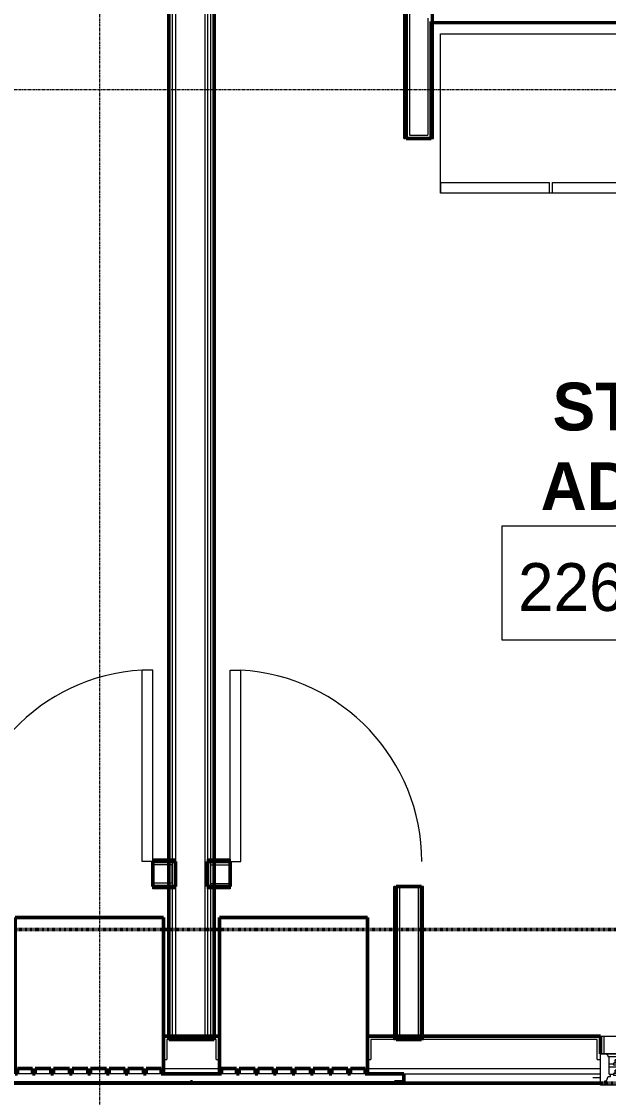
# Model space of a CAD drawing. Header units: inches. Extents: x -4235 to -464, y 9767 to 12344.
# Drawn here: x -3169.1 to -3058.7, y 9977.5 to 10180 of the extents above; entities that cross this region are included whole.
import ezdxf

# ---------------------------------------------------------------- set-up
doc = ezdxf.new("R2010")
doc.units = ezdxf.units.IN
doc.header["$MEASUREMENT"] = 0
doc.linetypes.add('Dash 1_16_', pattern=[0.125, 0.0625, -0.0625])
doc.linetypes.add('Grid Line 1_2_', pattern=[0.875, 0.5, -0.125, 0.125, -0.125])
for name, color, linetype, lineweight in [('0-1', 7, 'Continuous', 5), ('0-2', 10, 'Continuous', 9), ('A-AREA-IDEN', 2, 'Continuous', 9), ('A-DOOR-1', 7, 'Continuous', 9), ('A-DOOR-2', 130, 'Continuous', 20), ('A-GENM', 5, 'Continuous', 9), ('A-GENM-5', 5, 'Continuous', 50), ('A-GLAZ-1', 151, 'Continuous', 9), ('A-GLAZ-2', 151, 'Continuous', 20), ('A-GLAZ-3', 151, 'Continuous', 50), ('A-WALL', 113, 'Continuous', 13), ('A-WALL-1', 250, 'Continuous', 50), ('A-WALL-2', 50, 'Continuous', 13), ('A-WALL-3', 10, 'Continuous', 9), ('A-WALL-4', 254, 'Continuous', 9), ('A-WALL-5', 7, 'Continuous', 9), ('A-WALL-6', 113, 'Continuous', 9), ('A-WALL-7', 113, 'Continuous', 50), ('C-PROP-LINE-1', 91, 'Dash 1_16_', 50), ('I-WALL-1', 250, 'Continuous', 50), ('I-WALL-2', 10, 'Continuous', 9), ('I-WALL-3', 254, 'Continuous', 9), ('Q-SPCQ-1', 7, 'Continuous', 9), ('S-GRID-1', 1, 'Grid Line 1_2_', 9)]:
    doc.layers.add(name, color=color, linetype=linetype, lineweight=lineweight)
doc.styles.add('Century Gothic', font='ufonts.com_century-gothic.ttf', dxfattribs={"height": 9})
doc.styles.add('Century Gothic_B', font='GOTHICB.TTF', dxfattribs={"height": 9})

# ---------------------------------------------------------------- blocks, each defined once
blk = doc.blocks.new('Basic Wall _ INT - W4BØF - _5_8 GYP - 2X4 WOOD_BATT_ - 5_8 GYP_ - ___-2688582-BACKGROUND - 2ND FLOOR')
at = {"layer": 'A-WALL-3'}
for p, q in [((-3140.78, 10022.28), (-3141.35, 10022.28)), ((-3141.35, 10021.93), (-3140.78, 10021.93)), ((-3140.12, 10022.28), (-3140.75, 10022.28)), ((-3140.75, 10021.93), (-3140.12, 10021.93)), ((-3140.12, 10022.28), (-3140.12, 10022.35)), ((-3140.12, 10022.35), (-3140.12, 10022.06)), ((-3140.12, 10022.14), (-3140.12, 10022.28)), ((-3140.12, 10022.07), (-3140.12, 10022.13)), ((-3140.12, 10022.06), (-3140.12, 10021.97)), ((-3140.12, 10021.97), (-3140.12, 10021.93)), ((-3140.12, 10021.93), (-3140.12, 10021.96))]:
    blk.add_line(p, q, dxfattribs=at)
at = {"layer": 'A-WALL-4'}
for p, q in [((-3144.4, 10022.35), (-3144.4, 10022.28)), ((-3144.4, 10022.28), (-3144.4, 10022.14)), ((-3141.37, 10022.28), (-3144.4, 10022.28)), ((-3144.4, 10022.13), (-3144.4, 10022.07)), ((-3144.4, 10021.96), (-3144.4, 10021.93)), ((-3144.4, 10021.93), (-3141.37, 10021.93)), ((-3140.78, 10022.35), (-3141.35, 10022.35)), ((-3140.78, 10022.06), (-3141.35, 10022.06)), ((-3140.12, 10022.35), (-3140.75, 10022.35)), ((-3140.12, 10022.06), (-3140.75, 10022.06))]:
    blk.add_line(p, q, dxfattribs=at)
at = {"layer": 'A-WALL-5'}
for p, q in [((-3144.4, 10022.06), (-3144.4, 10022.35)), ((-3141.37, 10022.35), (-3144.4, 10022.35)), ((-3141.37, 10022.06), (-3144.4, 10022.06)), ((-3144.4, 10021.97), (-3144.4, 10022.06)), ((-3144.4, 10021.93), (-3144.4, 10021.97))]:
    blk.add_line(p, q, dxfattribs=at)
blk = doc.blocks.new('Basic Wall _ INT - W4BØF - _5_8 GYP - 2X4 WOOD_BATT_ - 5_8 GYP_ - ___-2688581-BACKGROUND - 2ND FLOOR')
at = {"layer": 'A-WALL-3'}
for p, q in [((-3141.35, 10017.18), (-3140.78, 10017.18)), ((-3140.75, 10017.18), (-3140.12, 10017.18)), ((-3140.12, 10017.18), (-3140.12, 10017.14)), ((-3140.12, 10017.16), (-3140.12, 10017.18)), ((-3140.78, 10016.83), (-3141.35, 10016.83)), ((-3140.12, 10016.83), (-3140.75, 10016.83)), ((-3140.12, 10017.14), (-3140.12, 10017.06)), ((-3140.12, 10017.06), (-3140.12, 10016.77)), ((-3140.12, 10016.98), (-3140.12, 10017.04)), ((-3140.12, 10016.83), (-3140.12, 10016.98)), ((-3140.12, 10016.77), (-3140.12, 10016.83))]:
    blk.add_line(p, q, dxfattribs=at)
at = {"layer": 'A-WALL-4'}
for p, q in [((-3144.4, 10017.18), (-3144.4, 10017.16)), ((-3144.4, 10017.18), (-3141.37, 10017.18)), ((-3144.4, 10017.04), (-3144.4, 10016.98)), ((-3144.4, 10016.98), (-3144.4, 10016.83)), ((-3144.4, 10016.83), (-3144.4, 10016.77)), ((-3141.37, 10016.83), (-3144.4, 10016.83)), ((-3141.35, 10017.06), (-3140.78, 10017.06)), ((-3140.78, 10016.77), (-3141.35, 10016.77)), ((-3140.75, 10017.06), (-3140.12, 10017.06)), ((-3140.12, 10016.77), (-3140.75, 10016.77))]:
    blk.add_line(p, q, dxfattribs=at)
at = {"layer": 'A-WALL-5'}
for p, q in [((-3144.4, 10017.14), (-3144.4, 10017.18)), ((-3144.4, 10017.06), (-3144.4, 10017.14)), ((-3144.4, 10017.06), (-3141.37, 10017.06)), ((-3144.4, 10016.77), (-3144.4, 10017.06)), ((-3141.37, 10016.77), (-3144.4, 10016.77))]:
    blk.add_line(p, q, dxfattribs=at)
blk = doc.blocks.new('SWING - SINGLE - FLUSH - 36_ x 80_ - OFFSET PIVOT DOOR AT MAGIC PAK AND WASHER_DRYER-3199414-BACKGROUND - 2ND FLOOR')
at = {"layer": 'A-DOOR-1'}
blk.add_arc((18, 2.37), 36.07, 93.1789, 180, dxfattribs=at)
at = {"layer": 'A-DOOR-2'}
for p, q in [((16, 2.37), (16, 38.39)), ((18, 38.39), (16, 38.39)), ((18, 2.37), (18, 38.39)), ((18, 2.37), (16, 2.37))]:
    blk.add_line(p, q, dxfattribs=at)
blk = doc.blocks.new('Basic Wall _ INT - W4BØF - _5_8 GYP - 2X4 WOOD_BATT_ - 5_8 GYP_ - ___-2688586-BACKGROUND - 2ND FLOOR')
at = {"layer": 'A-WALL-3'}
for p, q in [((-3093.85, 9989.06), (-3093.85, 9988.44)), ((-3093.5, 9988.44), (-3093.5, 9989.06)), ((-3093.85, 9988.43), (-3093.82, 9988.43)), ((-3093.71, 9988.43), (-3093.65, 9988.43)), ((-3093.64, 9988.43), (-3093.5, 9988.43)), ((-3093.5, 9988.43), (-3093.43, 9988.43))]:
    blk.add_line(p, q, dxfattribs=at)
at = {"layer": 'A-WALL-4'}
for p, q in [((-3093.82, 10017.18), (-3093.85, 10017.18)), ((-3093.85, 10017.18), (-3093.85, 9989.06)), ((-3093.65, 10017.18), (-3093.71, 10017.18)), ((-3093.5, 10017.18), (-3093.64, 10017.18)), ((-3093.43, 10017.18), (-3093.5, 10017.18)), ((-3093.5, 9989.06), (-3093.5, 10017.18)), ((-3093.72, 9988.44), (-3093.72, 9989.06)), ((-3093.43, 9988.44), (-3093.43, 9989.06)), ((-3093.81, 9988.43), (-3093.85, 9988.43)), ((-3093.75, 9988.43), (-3093.81, 9988.43)), ((-3093.73, 9988.43), (-3093.75, 9988.43)), ((-3093.72, 9988.43), (-3093.73, 9988.43)), ((-3093.65, 9988.43), (-3093.72, 9988.43)), ((-3093.43, 9988.43), (-3093.65, 9988.43))]:
    blk.add_line(p, q, dxfattribs=at)
at = {"layer": 'A-WALL-5'}
for p, q in [((-3093.85, 10017.18), (-3093.81, 10017.18)), ((-3093.81, 10017.18), (-3093.72, 10017.18)), ((-3093.72, 9989.06), (-3093.72, 10017.18)), ((-3093.72, 10017.18), (-3093.43, 10017.18)), ((-3093.43, 9989.06), (-3093.43, 10017.18))]:
    blk.add_line(p, q, dxfattribs=at)
blk = doc.blocks.new('Basic Wall _ INT - W4BØF - _5_8 GYP - 2X4 WOOD_BATT_ - 5_8 GYP_ - ___-2688585-BACKGROUND - 2ND FLOOR')
at = {"layer": 'A-WALL-3'}
for p, q in [((-3098.95, 9988.44), (-3098.95, 9989.06)), ((-3098.6, 9989.06), (-3098.6, 9988.44)), ((-3099.01, 9988.43), (-3098.95, 9988.43)), ((-3098.95, 9988.43), (-3098.8, 9988.43)), ((-3098.8, 9988.43), (-3098.74, 9988.43)), ((-3098.62, 9988.43), (-3098.6, 9988.43))]:
    blk.add_line(p, q, dxfattribs=at)
at = {"layer": 'A-WALL-4'}
for p, q in [((-3098.95, 10017.18), (-3099.01, 10017.18)), ((-3098.8, 10017.18), (-3098.95, 10017.18)), ((-3098.95, 9989.06), (-3098.95, 10017.18)), ((-3098.74, 10017.18), (-3098.8, 10017.18)), ((-3098.6, 10017.18), (-3098.62, 10017.18)), ((-3098.6, 10017.18), (-3098.6, 9989.06)), ((-3099.01, 9988.44), (-3099.01, 9989.06)), ((-3098.72, 9989.06), (-3098.72, 9988.44)), ((-3098.72, 9988.43), (-3099.01, 9988.43)), ((-3098.64, 9988.43), (-3098.72, 9988.43)), ((-3098.6, 9988.43), (-3098.64, 9988.43))]:
    blk.add_line(p, q, dxfattribs=at)
at = {"layer": 'A-WALL-5'}
for p, q in [((-3099.01, 10017.18), (-3098.72, 10017.18)), ((-3099.01, 9989.06), (-3099.01, 10017.18)), ((-3098.72, 10017.18), (-3098.72, 9989.06)), ((-3098.72, 10017.18), (-3098.64, 10017.18)), ((-3098.64, 10017.18), (-3098.6, 10017.18))]:
    blk.add_line(p, q, dxfattribs=at)
blk = doc.blocks.new('Basic Wall _ INT - W4BØF - _5_8 GYP - 2X4 WOOD_BATT_ - 5_8 GYP_ - ___-2688587-BACKGROUND - 2ND FLOOR')
at = {"layer": 'A-WALL-3'}
for p, q in [((-3134.12, 10017.18), (-3134.12, 10017.15)), ((-3134.12, 10017.13), (-3134.12, 10017.18)), ((-3134.12, 10017.18), (-3133.5, 10017.18)), ((-3133.47, 10017.18), (-3132.89, 10017.18)), ((-3134.12, 10017.05), (-3134.12, 10017.13)), ((-3134.12, 10016.76), (-3134.12, 10017.05)), ((-3134.12, 10017.04), (-3134.12, 10016.98)), ((-3134.12, 10016.97), (-3134.12, 10016.83)), ((-3134.12, 10016.83), (-3134.12, 10016.76)), ((-3133.5, 10016.83), (-3134.12, 10016.83)), ((-3132.89, 10016.83), (-3133.47, 10016.83))]:
    blk.add_line(p, q, dxfattribs=at)
at = {"layer": 'A-WALL-4'}
for p, q in [((-3132.87, 10017.18), (-3129.85, 10017.18)), ((-3129.85, 10017.15), (-3129.85, 10017.18)), ((-3134.12, 10017.05), (-3133.5, 10017.05)), ((-3133.5, 10016.76), (-3134.12, 10016.76)), ((-3133.47, 10017.05), (-3132.89, 10017.05)), ((-3132.89, 10016.76), (-3133.47, 10016.76)), ((-3129.85, 10016.83), (-3132.87, 10016.83)), ((-3129.85, 10016.98), (-3129.85, 10017.04)), ((-3129.85, 10016.83), (-3129.85, 10016.97)), ((-3129.85, 10016.76), (-3129.85, 10016.83))]:
    blk.add_line(p, q, dxfattribs=at)
at = {"layer": 'A-WALL-5'}
for p, q in [((-3129.85, 10017.18), (-3129.85, 10017.13)), ((-3132.87, 10017.05), (-3129.85, 10017.05)), ((-3129.85, 10016.76), (-3132.87, 10016.76)), ((-3129.85, 10017.13), (-3129.85, 10017.05)), ((-3129.85, 10017.05), (-3129.85, 10016.76))]:
    blk.add_line(p, q, dxfattribs=at)
blk = doc.blocks.new('Basic Wall _ INT - W4BØF - _5_8 GYP - 2X4 WOOD_BATT_ - 5_8 GYP_ - ___-2688588-BACKGROUND - 2ND FLOOR')
at = {"layer": 'A-WALL-3'}
for p, q in [((-3134.12, 10022.05), (-3134.12, 10022.34)), ((-3134.12, 10022.34), (-3134.12, 10022.28)), ((-3134.12, 10022.28), (-3134.12, 10022.13)), ((-3133.5, 10022.28), (-3134.12, 10022.28)), ((-3134.12, 10022.13), (-3134.12, 10022.07)), ((-3134.12, 10021.97), (-3134.12, 10022.05)), ((-3134.12, 10021.93), (-3134.12, 10021.97)), ((-3134.12, 10021.95), (-3134.12, 10021.93)), ((-3134.12, 10021.93), (-3133.5, 10021.93)), ((-3132.9, 10022.28), (-3133.46, 10022.28)), ((-3133.46, 10021.93), (-3132.9, 10021.93))]:
    blk.add_line(p, q, dxfattribs=at)
at = {"layer": 'A-WALL-4'}
for p, q in [((-3133.5, 10022.34), (-3134.12, 10022.34)), ((-3133.5, 10022.05), (-3134.12, 10022.05)), ((-3132.9, 10022.34), (-3133.46, 10022.34)), ((-3132.9, 10022.05), (-3133.46, 10022.05)), ((-3129.85, 10022.28), (-3132.87, 10022.28)), ((-3132.87, 10021.93), (-3129.85, 10021.93)), ((-3129.85, 10022.28), (-3129.85, 10022.34)), ((-3129.85, 10022.13), (-3129.85, 10022.28)), ((-3129.85, 10022.07), (-3129.85, 10022.13)), ((-3129.85, 10021.93), (-3129.85, 10021.95))]:
    blk.add_line(p, q, dxfattribs=at)
at = {"layer": 'A-WALL-5'}
for p, q in [((-3129.85, 10022.34), (-3132.87, 10022.34)), ((-3129.85, 10022.05), (-3132.87, 10022.05)), ((-3129.85, 10022.34), (-3129.85, 10022.05)), ((-3129.85, 10022.05), (-3129.85, 10021.97)), ((-3129.85, 10021.97), (-3129.85, 10021.93))]:
    blk.add_line(p, q, dxfattribs=at)
blk = doc.blocks.new('SWING - SINGLE - FLUSH - 36_ x 80_ - OFFSET PIVOT DOOR AT MAGIC PAK AND WASHER_DRYER-3199415-BACKGROUND - 2ND FLOOR')
at = {"layer": 'A-DOOR-1'}
blk.add_arc((18, -2.37), 36.07, 180, 266.8211, dxfattribs=at)
at = {"layer": 'A-DOOR-2'}
for p, q in [((16, -2.37), (16, -38.39)), ((18, -2.37), (16, -2.37)), ((18, -2.37), (18, -38.39)), ((18, -38.39), (16, -38.39))]:
    blk.add_line(p, q, dxfattribs=at)
blk = doc.blocks.new('Basic Wall _ INT - W4BØF - _5_8 GYP - 2X4 WOOD_BATT_ - 5_8 GYP_ - ___-2692895-BACKGROUND - 2ND FLOOR')
at = {"layer": 'A-WALL-3'}
for p, q in [((-3092, 10180.03), (-3092, 10180)), ((-3092, 10179.9), (-3092, 10179.96)), ((-3092, 10179.61), (-3092, 10179.9)), ((-3092, 10179.89), (-3092, 10179.83)), ((-3092, 10179.82), (-3092, 10179.68)), ((-3092, 10179.68), (-3092, 10179.61)), ((-3091.8, 10179.68), (-3091.84, 10179.68)), ((-3091.7, 10179.68), (-3091.78, 10179.68)), ((-3091.59, 10179.68), (-3091.68, 10179.68)), ((-3057.25, 10180.03), (-3033.02, 10180.03)), ((-3057.25, 10179.9), (-3056.17, 10179.9)), ((-3053.97, 10179.68), (-3057.25, 10179.68)), ((-3056.06, 10179.9), (-3033.02, 10179.9)), ((-3033.02, 10179.68), (-3053.91, 10179.68)), ((-3009.02, 10180.03), (-3008.77, 10180.03)), ((-3009.02, 10179.9), (-3008.77, 10179.9)), ((-3008.77, 10179.68), (-3009.02, 10179.68)), ((-3008.77, 10180.03), (-2975.77, 10180.03)), ((-2975.77, 10180.03), (-2939.77, 10180.03)), ((-2975.77, 10179.9), (-2940.67, 10179.9)), ((-2942.29, 10179.68), (-2975.77, 10179.68)), ((-2939.77, 10179.68), (-2942.2, 10179.68)), ((-2940.58, 10179.9), (-2939.77, 10179.9)), ((-2939.77, 10180.03), (-2939.15, 10180.03)), ((-2939.15, 10179.68), (-2939.77, 10179.68)), ((-2939.15, 10180.03), (-2939.15, 10179.99)), ((-2939.15, 10180), (-2939.15, 10180.03)), ((-2939.15, 10179.99), (-2939.15, 10179.9)), ((-2939.15, 10179.9), (-2939.15, 10179.61)), ((-2939.15, 10179.83), (-2939.15, 10179.89)), ((-2939.15, 10179.68), (-2939.15, 10179.82)), ((-2939.15, 10179.61), (-2939.15, 10179.68))]:
    blk.add_line(p, q, dxfattribs=at)
at = {"layer": 'A-WALL-4'}
for p, q in [((-3092, 10179.99), (-3092, 10180.03)), ((-3092, 10180.03), (-3057.25, 10180.03)), ((-3092, 10179.96), (-3092, 10179.99)), ((-3091.8, 10179.61), (-3091.84, 10179.61)), ((-3091.7, 10179.61), (-3091.78, 10179.61)), ((-3091.59, 10179.61), (-3091.68, 10179.61)), ((-3057.25, 10179.68), (-3091.59, 10179.68)), ((-3053.34, 10179.61), (-3057.25, 10179.61)), ((-3033.02, 10179.61), (-3053.32, 10179.61)), ((-3008.77, 10179.61), (-3009.02, 10179.61)), ((-2964.77, 10179.61), (-2965.52, 10179.61)), ((-2939.77, 10179.9), (-2939.15, 10179.9)), ((-2939.15, 10179.61), (-2939.77, 10179.61))]:
    blk.add_line(p, q, dxfattribs=at)
at = {"layer": 'A-WALL-5'}
for p, q in [((-3092, 10179.9), (-3057.25, 10179.9)), ((-3057.25, 10179.61), (-3091.59, 10179.61))]:
    blk.add_line(p, q, dxfattribs=at)
blk = doc.blocks.new('Basic Wall _ INT - W4BØF - _5_8 GYP - 2X4 WOOD_BATT_ - 5_8 GYP_ - ___-2692898-BACKGROUND - 2ND FLOOR')
at = {"layer": 'A-WALL-3'}
for p, q in [((-3097.1, 10268.63), (-3097.16, 10268.69)), ((-3096.95, 10268.49), (-3097.1, 10268.63)), ((-3096.89, 10268.42), (-3096.95, 10268.48)), ((-3096.75, 10268.28), (-3096.77, 10268.3))]:
    blk.add_line(p, q, dxfattribs=at)
at = {"layer": 'A-WALL-4'}
for p, q in [((-3097.1, 10158.02), (-3097.1, 10268.63)), ((-3096.75, 10268.28), (-3096.75, 10158.02)), ((-3097.16, 10158.02), (-3097.1, 10158.02)), ((-3097.1, 10158.02), (-3096.95, 10158.02)), ((-3096.95, 10158.02), (-3096.89, 10158.02)), ((-3096.77, 10158.02), (-3096.75, 10158.02))]:
    blk.add_line(p, q, dxfattribs=at)
at = {"layer": 'A-WALL-5'}
for p, q in [((-3097.16, 10158.02), (-3097.16, 10268.69)), ((-3096.87, 10268.41), (-3096.87, 10158.02)), ((-3096.87, 10158.02), (-3097.16, 10158.02)), ((-3096.79, 10158.02), (-3096.87, 10158.02)), ((-3096.75, 10158.02), (-3096.79, 10158.02))]:
    blk.add_line(p, q, dxfattribs=at)
at = {"layer": 'A-WALL-5', "flags": 128}
for points in [[(-3097.16, 10268.69), (-3097.04, 10268.57), (-3096.95, 10268.48), (-3096.89, 10268.42), (-3096.87, 10268.41)], [(-3096.87, 10268.41), (-3096.87, 10268.4), (-3096.86, 10268.39), (-3096.85, 10268.38), (-3096.83, 10268.36), (-3096.81, 10268.34), (-3096.79, 10268.32)]]:
    blk.add_lwpolyline(points, dxfattribs=at)
blk = doc.blocks.new('Basic Wall _ INT - W4BØF - _5_8 GYP - 2X4 WOOD_BATT_ - 5_8 GYP_ - ___-2692897-BACKGROUND - 2ND FLOOR')
at = {"layer": 'A-WALL-3'}
for p, q in [((-3091.97, 10263.51), (-3092, 10263.53)), ((-3091.8, 10263.33), (-3091.86, 10263.39)), ((-3091.65, 10263.18), (-3091.79, 10263.32)), ((-3091.59, 10263.12), (-3091.65, 10263.18)), ((-3092, 10184.78), (-3092, 10180.03)), ((-3091.65, 10185.07), (-3091.65, 10185.19)), ((-3091.65, 10184.98), (-3091.65, 10185.07)), ((-3091.65, 10184.92), (-3091.65, 10184.98)), ((-3091.65, 10184.16), (-3091.65, 10184.78)), ((-3091.65, 10180.7), (-3091.65, 10184.15)), ((-3091.65, 10180.03), (-3091.65, 10180.65)), ((-3091.65, 10179.83), (-3091.65, 10179.88)), ((-3091.65, 10179.73), (-3091.65, 10179.83)), ((-3091.65, 10179.61), (-3091.65, 10179.73))]:
    blk.add_line(p, q, dxfattribs=at)
at = {"layer": 'A-WALL-4'}
for p, q in [((-3092, 10263.53), (-3092, 10184.78)), ((-3091.65, 10185.19), (-3091.65, 10263.18)), ((-3091.87, 10184.16), (-3091.87, 10184.78)), ((-3091.87, 10180.67), (-3091.87, 10184.15)), ((-3091.59, 10185.07), (-3091.59, 10185.19)), ((-3091.59, 10184.98), (-3091.59, 10185.07)), ((-3091.59, 10184.92), (-3091.59, 10184.98)), ((-3091.59, 10184.16), (-3091.59, 10184.78)), ((-3091.59, 10180.71), (-3091.59, 10184.15)), ((-3092, 10180.03), (-3092, 10158.02)), ((-3091.87, 10180.03), (-3091.87, 10180.65)), ((-3091.65, 10158.02), (-3091.65, 10179.61)), ((-3091.59, 10180.03), (-3091.59, 10180.7)), ((-3091.59, 10179.83), (-3091.59, 10179.88)), ((-3091.59, 10179.73), (-3091.59, 10179.83)), ((-3091.59, 10179.61), (-3091.59, 10179.73)), ((-3092, 10158.02), (-3091.97, 10158.02)), ((-3091.86, 10158.02), (-3091.8, 10158.02)), ((-3091.79, 10158.02), (-3091.65, 10158.02)), ((-3091.65, 10158.02), (-3091.59, 10158.02))]:
    blk.add_line(p, q, dxfattribs=at)
at = {"layer": 'A-WALL-5'}
for p, q in [((-3091.87, 10184.78), (-3091.87, 10263.41)), ((-3091.59, 10185.19), (-3091.59, 10263.12)), ((-3091.87, 10158.02), (-3091.87, 10180.03)), ((-3091.59, 10158.02), (-3091.59, 10179.61)), ((-3091.96, 10158.02), (-3092, 10158.02)), ((-3091.87, 10158.02), (-3091.96, 10158.02)), ((-3091.59, 10158.02), (-3091.87, 10158.02))]:
    blk.add_line(p, q, dxfattribs=at)
at = {"layer": 'A-WALL-5', "flags": 128}
for points in [[(-3091.96, 10263.49), (-3091.93, 10263.47), (-3091.91, 10263.45), (-3091.9, 10263.43), (-3091.88, 10263.42), (-3091.88, 10263.41), (-3091.87, 10263.41)], [(-3091.87, 10263.41), (-3091.85, 10263.39), (-3091.8, 10263.33), (-3091.7, 10263.24), (-3091.59, 10263.12)]]:
    blk.add_lwpolyline(points, dxfattribs=at)
blk = doc.blocks.new('Refrigerator_-_Side-by-Side_6047 - 36_ X 30_-1372843-BACKGROUND - 2ND FLOOR')
at = {"layer": 'Q-SPCQ-1'}
for p, q in [((-17.88, 15.58), (17.87, 15.58)), ((-17.88, -14.42), (-17.88, 15.58)), ((-17.88, 15.58), (-3.13, 15.58)), ((-17.88, 15.58), (-17.88, 13.58)), ((-3.13, 13.58), (-3.13, 15.58)), ((-2.63, 15.58), (17.87, 15.58)), ((-2.63, 15.58), (-2.63, 13.58)), ((17.87, 15.58), (17.87, -14.42)), ((17.87, 13.58), (17.87, 15.58)), ((-3.13, 13.58), (-17.88, 13.58)), ((17.87, 13.58), (-2.63, 13.58)), ((17.87, -14.42), (-17.88, -14.42))]:
    blk.add_line(p, q, dxfattribs=at)
blk = doc.blocks.new('CTR - 1st Phase - Unit Layouts_rvt-1-BACKGROUND - 2ND FLOOR')
at = {"layer": 'A-WALL-1'}
for p, q in [((-3096.75, 10263.53), (-3096.75, 10158.02)), ((-3092, 10158.02), (-3092, 10180.03)), ((-3096.75, 10158.02), (-3096.12, 10158.02)), ((-3096.12, 10158.02), (-3092.62, 10158.02)), ((-3092.62, 10158.02), (-3092, 10158.02)), ((-3140.12, 10021.93), (-3144.4, 10021.93)), ((-3144.4, 10021.93), (-3144.4, 10017.18)), ((-3140.12, 10021.31), (-3140.12, 10021.93)), ((-3140.12, 10017.81), (-3140.12, 10021.31)), ((-3129.85, 10021.93), (-3134.12, 10021.93)), ((-3134.12, 10021.93), (-3134.12, 10021.3)), ((-3134.12, 10021.3), (-3134.12, 10017.8)), ((-3129.85, 10017.18), (-3129.85, 10021.93)), ((-3144.4, 10017.18), (-3140.12, 10017.18)), ((-3140.12, 10017.18), (-3140.12, 10017.81)), ((-3134.12, 10017.8), (-3134.12, 10017.18)), ((-3134.12, 10017.18), (-3129.85, 10017.18)), ((-3093.85, 10017.18), (-3098.6, 10017.18)), ((-3098.6, 10017.18), (-3098.6, 9988.43)), ((-3093.85, 9988.43), (-3093.85, 10017.18)), ((-3098.6, 9988.43), (-3097.97, 9988.43)), ((-3097.97, 9988.43), (-3094.47, 9988.43)), ((-3094.47, 9988.43), (-3093.85, 9988.43))]:
    blk.add_line(p, q, dxfattribs=at)
at = {"layer": 'A-WALL-2'}
for p, q in [((-3096.12, 10263.53), (-3096.12, 10158.64)), ((-3092.62, 10180.65), (-3092.62, 10158.64)), ((-3096.12, 10158.64), (-3092.62, 10158.64)), ((-3140.75, 10021.31), (-3144.4, 10021.31)), ((-3140.75, 10017.81), (-3140.75, 10021.31)), ((-3133.5, 10021.3), (-3129.85, 10021.3)), ((-3133.5, 10021.3), (-3133.5, 10017.8)), ((-3140.75, 10017.81), (-3144.4, 10017.81)), ((-3133.5, 10017.8), (-3129.85, 10017.8)), ((-3097.97, 10017.18), (-3097.97, 9989.06)), ((-3094.47, 10017.18), (-3094.47, 9989.06)), ((-3097.97, 9989.06), (-3094.47, 9989.06))]:
    blk.add_line(p, q, dxfattribs=at)
at = {"layer": 'A-WALL-3'}
for p, q in [((-3096.75, 10263.53), (-3096.75, 10158.02)), ((-3092, 10179.61), (-3092, 10179.88)), ((-3092, 10158.02), (-3092, 10179.61)), ((-3141.37, 10021.93), (-3144.4, 10021.93)), ((-3140.78, 10021.93), (-3141.35, 10021.93)), ((-3140.12, 10021.93), (-3140.75, 10021.93)), ((-3140.12, 10021.93), (-3140.12, 10017.18)), ((-3133.5, 10021.93), (-3134.12, 10021.93)), ((-3134.12, 10017.18), (-3134.12, 10021.93)), ((-3132.9, 10021.93), (-3133.46, 10021.93)), ((-3129.85, 10021.93), (-3132.87, 10021.93)), ((-3144.4, 10017.18), (-3141.37, 10017.18)), ((-3141.35, 10017.18), (-3140.78, 10017.18)), ((-3140.75, 10017.18), (-3140.12, 10017.18)), ((-3134.12, 10017.18), (-3133.5, 10017.18)), ((-3133.47, 10017.18), (-3132.89, 10017.18)), ((-3132.87, 10017.18), (-3129.85, 10017.18)), ((-3098.6, 10017.18), (-3098.6, 9989.06)), ((-3093.85, 9989.06), (-3093.85, 10017.18)), ((-3098.6, 9989.06), (-3098.6, 9988.44)), ((-3093.85, 9988.44), (-3093.85, 9989.06)), ((-3093.85, 9988.43), (-3098.6, 9988.43))]:
    blk.add_line(p, q, dxfattribs=at)
at = {"layer": 'A-WALL-4'}
for p, q in [((-3092, 10158.02), (-3096.75, 10158.02)), ((-3144.4, 10017.18), (-3144.4, 10021.93)), ((-3129.85, 10021.93), (-3129.85, 10017.18)), ((-3098.6, 10017.18), (-3093.85, 10017.18))]:
    blk.add_line(p, q, dxfattribs=at)
at = {"layer": '0-2'}
for name, p in [('Basic Wall _ INT - W4BØF - _5_8 GYP - 2X4 WOOD_BATT_ - 5_8 GYP_ - ___-2692898-BACKGROUND - 2ND FLOOR', (0, 0)), ('Basic Wall _ INT - W4BØF - _5_8 GYP - 2X4 WOOD_BATT_ - 5_8 GYP_ - ___-2692897-BACKGROUND - 2ND FLOOR', (0, 0)), ('Basic Wall _ INT - W4BØF - _5_8 GYP - 2X4 WOOD_BATT_ - 5_8 GYP_ - ___-2692895-BACKGROUND - 2ND FLOOR', (0, 0)), ('SWING - SINGLE - FLUSH - 36_ x 80_ - OFFSET PIVOT DOOR AT MAGIC PAK AND WASHER_DRYER-3199414-BACKGROUND - 2ND FLOOR', (-3162.4, 10019.56)), ('Basic Wall _ INT - W4BØF - _5_8 GYP - 2X4 WOOD_BATT_ - 5_8 GYP_ - ___-2688582-BACKGROUND - 2ND FLOOR', (0, 0)), ('Basic Wall _ INT - W4BØF - _5_8 GYP - 2X4 WOOD_BATT_ - 5_8 GYP_ - ___-2688588-BACKGROUND - 2ND FLOOR', (0, 0)), ('Basic Wall _ INT - W4BØF - _5_8 GYP - 2X4 WOOD_BATT_ - 5_8 GYP_ - ___-2688581-BACKGROUND - 2ND FLOOR', (0, 0)), ('Basic Wall _ INT - W4BØF - _5_8 GYP - 2X4 WOOD_BATT_ - 5_8 GYP_ - ___-2688587-BACKGROUND - 2ND FLOOR', (0, 0)), ('Basic Wall _ INT - W4BØF - _5_8 GYP - 2X4 WOOD_BATT_ - 5_8 GYP_ - ___-2688585-BACKGROUND - 2ND FLOOR', (0, 0)), ('Basic Wall _ INT - W4BØF - _5_8 GYP - 2X4 WOOD_BATT_ - 5_8 GYP_ - ___-2688586-BACKGROUND - 2ND FLOOR', (0, 0))]:
    blk.add_blockref(name, p, dxfattribs=at)
at = {"layer": '0-2', "rotation": 180}
for name, p in [('Refrigerator_-_Side-by-Side_6047 - 36_ X 30_-1372843-BACKGROUND - 2ND FLOOR', (-3072.4, 10163.29)), ('SWING - SINGLE - FLUSH - 36_ x 80_ - OFFSET PIVOT DOOR AT MAGIC PAK AND WASHER_DRYER-3199415-BACKGROUND - 2ND FLOOR', (-3111.85, 10019.55))]:
    blk.add_blockref(name, p, dxfattribs=at)
blk = doc.blocks.new('CTR - 1st Phase - Common Walls_rvt-1-BACKGROUND - 2ND FLOOR')
at = {"layer": 'A-WALL-2'}
for p, q in [((-3140.75, 10355.41), (-3140.75, 9988.44)), ((-3140.12, 10355.41), (-3140.12, 9988.44)), ((-3134.62, 10355.41), (-3134.62, 9988.44)), ((-3134.12, 10355.41), (-3134.12, 9988.44)), ((-3133.5, 10355.41), (-3133.5, 9988.44))]:
    blk.add_line(p, q, dxfattribs=at)
at = {"layer": 'I-WALL-1'}
for p, q in [((-3141.37, 10355.41), (-3141.37, 9988.44)), ((-3132.87, 9988.44), (-3132.87, 10355.41)), ((-3141.37, 9988.44), (-3132.87, 9988.44))]:
    blk.add_line(p, q, dxfattribs=at)
at = {"layer": 'I-WALL-2'}
for p, q in [((-3141.37, 10022.35), (-3141.37, 10022.26)), ((-3141.37, 10022.23), (-3141.37, 10022.16)), ((-3141.37, 10021.93), (-3141.37, 10017.18)), ((-3132.87, 10022.22), (-3132.87, 10022.31)), ((-3132.87, 10022.13), (-3132.87, 10022.19)), ((-3132.87, 10017.18), (-3132.87, 10021.93)), ((-3141.37, 10016.98), (-3141.37, 10016.91)), ((-3141.37, 10016.89), (-3141.37, 10016.8)), ((-3132.87, 10016.88), (-3132.87, 10016.95)), ((-3132.87, 10016.76), (-3132.87, 10016.85)), ((-3141.37, 9989.06), (-3141.37, 9988.46)), ((-3132.87, 9988.44), (-3132.87, 9989.06)), ((-3132.87, 9988.44), (-3141.37, 9988.44))]:
    blk.add_line(p, q, dxfattribs=at)
at = {"layer": 'I-WALL-3'}
for p, q in [((-3141.37, 10355.41), (-3141.37, 10022.35)), ((-3132.87, 10022.34), (-3132.87, 10355.41)), ((-3141.37, 10016.77), (-3141.37, 9989.06)), ((-3132.87, 9989.06), (-3132.87, 10016.76))]:
    blk.add_line(p, q, dxfattribs=at)
blk = doc.blocks.new('Window-Double_Hung-Andersen-400_Series-Tilt_Wash - DOUBLE HUNG - REVERSE COTTAGE - 2ND FLOOR-2888952-BACKGROUND - 2ND FLOOR')
at = {"layer": 'A-GLAZ-1'}
for p, q in [((-18.95, 4.44), (18.95, 4.44)), ((-18.95, 1.06), (-18.95, 4.44)), ((-18.32, 1.06), (-18.32, 4.44)), ((18.32, 1.06), (18.32, 4.44)), ((18.95, 4.44), (18.95, 1.06)), ((-19.01, 2.44), (-19.01, 3.94)), ((-19.01, 3.94), (-18.95, 3.94)), ((-18.95, 2.44), (-19.01, 2.44)), ((18.95, 3.94), (19.01, 3.94)), ((19.01, 2.44), (18.95, 2.44)), ((19.01, 3.94), (19.01, 2.44)), ((18.95, 1.06), (-18.95, 1.06)), ((-16.29, -0.19), (-15.7, -0.19)), ((-16.29, -0.56), (-15.7, -0.56)), ((-15.82, -0.56), (-15.82, -0.19)), ((-15.7, -0.06), (15.7, -0.06)), ((-15.7, -0.19), (15.7, -0.19)), ((-15.7, -0.56), (15.7, -0.56)), ((-15.7, -0.69), (15.7, -0.69)), ((-15.7, -2), (15.7, -2)), ((16.29, -0.19), (15.7, -0.19)), ((16.29, -0.56), (15.7, -0.56)), ((15.82, -0.56), (15.82, -0.19)), ((-16.29, -2.13), (-15.7, -2.13)), ((-16.29, -2.5), (-15.7, -2.5)), ((-15.82, -2.5), (-15.82, -2.13)), ((-15.7, -2.13), (15.7, -2.13)), ((-15.7, -2.5), (15.7, -2.5)), ((-15.7, -2.63), (15.7, -2.63)), ((16.29, -2.13), (15.7, -2.13)), ((16.29, -2.5), (15.7, -2.5)), ((15.82, -2.5), (15.82, -2.13))]:
    blk.add_line(p, q, dxfattribs=at)
at = {"layer": 'A-GLAZ-2'}
for p, q in [((-19.01, 1.06), (19.01, 1.06)), ((-19.01, -4.81), (-19.01, 1.06)), ((-17.67, 0.78), (-18, 1.06)), ((-17.67, 0.78), (-17.67, 0.56)), ((-17.67, 0.56), (-15.86, 0.56)), ((-17.42, -2.75), (-17.42, 0.56)), ((-15.86, 0.56), (-15.7, -0.06)), ((15.86, 0.56), (15.7, -0.06)), ((17.67, 0.56), (15.86, 0.56)), ((17.42, -2.75), (17.42, 0.56)), ((17.67, 0.78), (18, 1.06)), ((17.67, 0.78), (17.67, 0.56)), ((19.01, 1.06), (19.01, -4.81)), ((-17.42, -0.81), (-16.57, -0.81)), ((-17.42, -1.37), (-15.86, -1.37)), ((-16.57, -0.69), (-16.57, -1.03)), ((-15.7, -0.69), (-16.57, -0.69)), ((-15.86, -1.03), (-16.57, -1.03)), ((-16.29, -0.69), (-16.29, -0.06)), ((-15.7, -0.06), (-16.29, -0.06)), ((-16.29, -2.63), (-16.29, -2)), ((-15.7, -2), (-16.29, -2)), ((-15.86, -1.03), (-15.7, -0.69)), ((-15.86, -1.37), (-15.7, -2)), ((15.7, -0.06), (16.29, -0.06)), ((15.86, -1.03), (15.7, -0.69)), ((15.7, -0.69), (16.57, -0.69)), ((15.86, -1.37), (15.7, -2)), ((15.7, -2), (16.29, -2)), ((15.86, -1.03), (16.57, -1.03)), ((17.42, -1.37), (15.86, -1.37)), ((16.29, -0.69), (16.29, -0.06)), ((16.29, -2.63), (16.29, -2)), ((16.57, -0.69), (16.57, -1.03)), ((17.42, -0.81), (16.57, -0.81)), ((-19.01, -3.44), (-20.51, -3.44)), ((-18.2, -4), (-17.92, -4)), ((-18.2, -4.81), (-18.2, -4)), ((-17.92, -4), (-17.61, -3.19)), ((-17.61, -3.19), (-17.14, -3.19)), ((-17.42, -2.75), (-16.57, -2.75)), ((-17.14, -3.19), (-17.14, -2.75)), ((-16.57, -2.63), (-16.57, -2.97)), ((-15.7, -2.63), (-16.57, -2.63)), ((-15.86, -2.97), (-16.57, -2.97)), ((-15.86, -2.97), (-15.7, -2.63)), ((15.86, -2.97), (15.7, -2.63)), ((15.7, -2.63), (16.57, -2.63)), ((15.86, -2.97), (16.57, -2.97)), ((16.57, -2.63), (16.57, -2.97)), ((17.42, -2.75), (16.57, -2.75)), ((17.14, -3.19), (17.14, -2.75)), ((17.61, -3.19), (17.14, -3.19)), ((17.92, -4), (17.61, -3.19)), ((18.2, -4), (17.92, -4)), ((18.2, -4.81), (18.2, -4)), ((19.01, -3.44), (20.51, -3.44)), ((19.01, -4.81), (-19.01, -4.81))]:
    blk.add_line(p, q, dxfattribs=at)
blk = doc.blocks.new('V-Series_EWC4_SPVU_RFA_2015 - 2ND AND 3RD FLOOR-2226480-BACKGROUND - 2ND FLOOR')
at = {"layer": 'A-GENM'}
for p, q in [((-3858.97, 11732.03), (-3858.97, 11734.83)), ((-3858.97, 11728.55), (-3858.97, 11731.53)), ((-3858.97, 11725.06), (-3858.97, 11728.05)), ((-3858.97, 11721.58), (-3858.97, 11724.56)), ((-3858.97, 11718.09), (-3858.97, 11721.08)), ((-3858.97, 11714.61), (-3858.97, 11717.59)), ((-3858.97, 11711.12), (-3858.97, 11714.11)), ((-3858.97, 11707.83), (-3858.97, 11710.62))]:
    blk.add_line(p, q, dxfattribs=at)
at = {"layer": 'A-GENM-5'}
for p, q in [((-3829.54, 11735.26), (-3858.97, 11735.26)), ((-3858.97, 11735.26), (-3858.97, 11734.83)), ((-3858.97, 11734.83), (-3857.97, 11734.83)), ((-3857.97, 11734.83), (-3857.97, 11732.03)), ((-3829.54, 11707.39), (-3829.54, 11735.26)), ((-3857.97, 11732.03), (-3858.97, 11732.03)), ((-3858.97, 11732.03), (-3858.97, 11731.53)), ((-3858.97, 11731.53), (-3857.97, 11731.53)), ((-3857.97, 11731.53), (-3857.97, 11728.55)), ((-3857.97, 11728.55), (-3858.97, 11728.55)), ((-3858.97, 11728.55), (-3858.97, 11728.05)), ((-3858.97, 11728.05), (-3857.97, 11728.05)), ((-3857.97, 11728.05), (-3857.97, 11725.06)), ((-3857.97, 11725.06), (-3858.97, 11725.06)), ((-3858.97, 11725.06), (-3858.97, 11724.56)), ((-3858.97, 11724.56), (-3857.97, 11724.56)), ((-3857.97, 11724.56), (-3857.97, 11721.58)), ((-3857.97, 11721.58), (-3858.97, 11721.58)), ((-3858.97, 11721.58), (-3858.97, 11721.08)), ((-3858.97, 11721.08), (-3857.97, 11721.08)), ((-3857.97, 11721.08), (-3857.97, 11718.09)), ((-3857.97, 11718.09), (-3858.97, 11718.09)), ((-3858.97, 11718.09), (-3858.97, 11717.59)), ((-3858.97, 11717.59), (-3857.97, 11717.59)), ((-3857.97, 11717.59), (-3857.97, 11714.61)), ((-3857.97, 11714.61), (-3858.97, 11714.61)), ((-3858.97, 11714.61), (-3858.97, 11714.11)), ((-3858.97, 11714.11), (-3857.97, 11714.11)), ((-3857.97, 11714.11), (-3857.97, 11711.12)), ((-3857.97, 11711.12), (-3858.97, 11711.12)), ((-3858.97, 11711.12), (-3858.97, 11710.62)), ((-3858.97, 11710.62), (-3857.97, 11710.62)), ((-3857.97, 11710.62), (-3857.97, 11707.83)), ((-3857.97, 11707.83), (-3858.97, 11707.83)), ((-3858.97, 11707.83), (-3858.97, 11707.39)), ((-3858.97, 11707.39), (-3829.54, 11707.39))]:
    blk.add_line(p, q, dxfattribs=at)
blk = doc.blocks.new('Perforated Panel at Magic-Pak - hvac panel - 2nd floor 2-2702974-BACKGROUND - 2ND FLOOR')
at = {"layer": 'A-GLAZ-3'}
for p, q in [((19.01, 4.44), (-19.01, 4.44)), ((-19.01, 4.44), (-19.01, 4.37)), ((-19.01, 4.37), (19.01, 4.37)), ((19.01, 4.37), (19.01, 4.44))]:
    blk.add_line(p, q, dxfattribs=at)
blk = doc.blocks.new('Family - ___-2835860-BACKGROUND - 2ND FLOOR')
at = {"layer": 'C-PROP-LINE-1'}
blk.add_line((-2636.92, 9980.19), (-3860.72, 9980.19), dxfattribs=at)
blk = doc.blocks.new('Family - ___-2835903-BACKGROUND - 2ND FLOOR')
at = {"layer": 'C-PROP-LINE-1'}
blk.add_line((-2096.82, 10009.09), (-3831.82, 10009.09), dxfattribs=at)
blk = doc.blocks.new('Family - ___-2835932-BACKGROUND - 2ND FLOOR')
at = {"layer": 'C-PROP-LINE-1'}
blk.add_line((-2067.92, 9980.19), (-3860.72, 9980.19), dxfattribs=at)

msp = doc.modelspace()

# ---------------------------------------------------------------- linework, layer by layer
at = {"layer": 'A-AREA-IDEN', "flags": 128}
msp.add_lwpolyline([(-3078.68, 10085.08), (-2994.18, 10085.08), (-2994.18, 10063.58), (-3078.68, 10063.58)], close=True, dxfattribs=at)
at = {"layer": 'A-WALL'}
for p, q in [((-3141.76, 9988.44), (-3141.76, 9984.63)), ((-3132.49, 9988.44), (-3141.76, 9988.44)), ((-3132.49, 9984.63), (-3132.49, 9988.44)), ((-3103.36, 9988.44), (-3103.36, 9984.63)), ((-3060.76, 9988.44), (-3103.36, 9988.44)), ((-3060.76, 9984.63), (-3060.76, 9988.44)), ((-3142.39, 9984.63), (-3141.76, 9984.63)), ((-3142.39, 9982.94), (-3131.86, 9982.94)), ((-3132.49, 9984.63), (-3131.86, 9984.63)), ((-3103.99, 9984.63), (-3103.36, 9984.63)), ((-3103.99, 9982.94), (-3060.14, 9982.94)), ((-3060.76, 9984.63), (-3060.14, 9984.63)), ((-3097.16, 9981.94), (-3060.14, 9981.94)), ((-3097.16, 9980.44), (-3060.14, 9980.44))]:
    msp.add_line(p, q, dxfattribs=at)
at = {"layer": 'A-WALL-6'}
msp.add_line((-3060.14, 9989.06), (-3060.07, 9989.06), dxfattribs=at)
at = {"layer": 'A-WALL-7'}
for p, q in [((-3131.86, 9989.06), (-3142.39, 9989.06)), ((-3142.39, 9989.06), (-3142.39, 9981.94)), ((-3131.86, 9981.94), (-3131.86, 9989.06)), ((-3060.14, 9989.06), (-3103.99, 9989.06)), ((-3103.99, 9989.06), (-3103.99, 9981.94)), ((-3060.14, 9985.69), (-3060.14, 9989.06)), ((-3142.39, 9981.94), (-3131.86, 9981.94)), ((-3103.99, 9981.94), (-3097.16, 9981.94)), ((-3097.16, 9981.94), (-3097.16, 9980.44)), ((-3136.94, 9980.44), (-3137.31, 9980.44)), ((-3137.31, 9980.44), (-3137.31, 9980.19)), ((-3137.31, 9980.19), (-3136.94, 9980.19)), ((-3136.94, 9980.19), (-3136.94, 9980.44)), ((-3097.16, 9980.44), (-3098.91, 9980.44)), ((-3098.91, 9980.44), (-3098.91, 9980.19)), ((-3098.91, 9980.19), (-3060.14, 9980.19))]:
    msp.add_line(p, q, dxfattribs=at)
at = {"layer": 'S-GRID-1'}
for p, q in [((-3154.32, 9836.18), (-3154.32, 12294.59)), ((-464.45, 10167.19), (-4185.7, 10167.19))]:
    msp.add_line(p, q, dxfattribs=at)

# ---------------------------------------------------------------- block references
at = {"layer": '0-1'}
for name in ['CTR - 1st Phase - Unit Layouts_rvt-1-BACKGROUND - 2ND FLOOR', 'CTR - 1st Phase - Common Walls_rvt-1-BACKGROUND - 2ND FLOOR']:
    msp.add_blockref(name, (0, 0), dxfattribs=at)
at = {"layer": 'A-GENM', "rotation": 90.00000000000026}
for p in [(8565, 13840.91), (8603.4, 13840.91)]:
    msp.add_blockref('V-Series_EWC4_SPVU_RFA_2015 - 2ND AND 3RD FLOOR-2226480-BACKGROUND - 2ND FLOOR', p, dxfattribs=at)
at = {"layer": 'A-GLAZ-1'}
msp.add_blockref('Window-Double_Hung-Andersen-400_Series-Tilt_Wash - DOUBLE HUNG - REVERSE COTTAGE - 2ND FLOOR-2888952-BACKGROUND - 2ND FLOOR', (-3041.12, 9984.63), dxfattribs=at)
at = {"layer": 'A-GLAZ-1', "rotation": 180}
for p in [(-3156.32, 9984.63), (-3117.92, 9984.63)]:
    msp.add_blockref('Perforated Panel at Magic-Pak - hvac panel - 2nd floor 2-2702974-BACKGROUND - 2ND FLOOR', p, dxfattribs=at)
at = {"layer": 'C-PROP-LINE-1'}
for name in ['Family - ___-2835860-BACKGROUND - 2ND FLOOR', 'Family - ___-2835932-BACKGROUND - 2ND FLOOR', 'Family - ___-2835903-BACKGROUND - 2ND FLOOR']:
    msp.add_blockref(name, (0, 0), dxfattribs=at)

# ---------------------------------------------------------------- texts
at = {"layer": 'A-AREA-IDEN', "char_height": 9, "attachment_point": 1}
for s, insert, width, style in [('STUDIO A -', (-3069.18, 10112.05), 79.083, 'Century Gothic_B'), ('ADA TYPE B', (-3071.43, 10097.05), 84.537, 'Century Gothic_B'), ('226 - (507 SF)', (-3075.68, 10078.08), 94.839, 'Century Gothic')]:
    msp.add_mtext(s, dxfattribs=dict(at, insert=insert, width=width, style=style))

doc.saveas('drawing.dxf')
